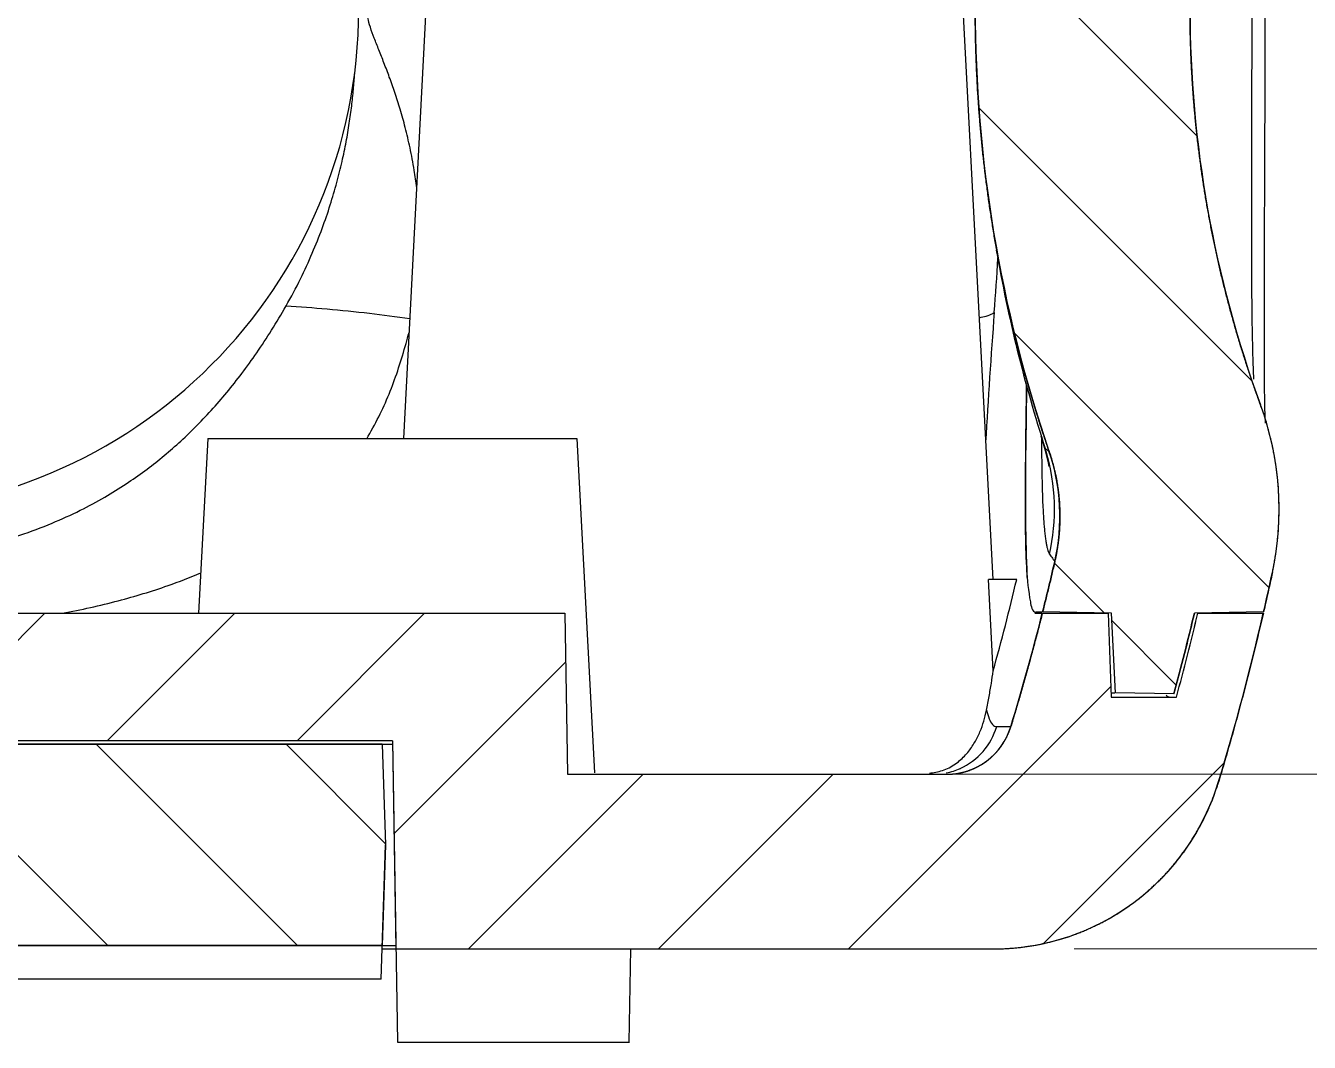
# Model space of a CAD drawing. Header units: millimetres. Extents: x 1786 to 4177, y -2705 to -1639.
# Drawn here: x 4022.61 to 4041.74, y -1692.61 to -1677.47 of the extents above; entities that cross this region are included whole.
import ezdxf

# ---------------------------------------------------------------- set-up
doc = ezdxf.new("R2010")
doc.units = ezdxf.units.MM
doc.layers.add('dim', color=3, linetype='Continuous', lineweight=9)
doc.styles.add('FFS', font='', dxfattribs={"width": 0.85})
doc.styles.get('FFS').set_extended_font_data('FangSong_GB2312')
doc.dimstyles.new('YanXiu', dxfattribs={"dimtxt": 2.5, "dimasz": 2.2, "dimexe": 1, "dimexo": 0.6, "dimgap": 0.66, "dimtad": 0, "dimzin": 9, "dimdsep": 46, "dimtxsty": 'FFS', "dimblk": 'CLOSEDBLANK', "dimcen": 0, "dimclrd": 256, "dimclre": 131, "dimclrt": 42, "dimazin": 2, "dimtfac": 1, "dimtofl": 0, "dimtmove": 0, "dimatfit": 3, "dimldrblk": 'CLOSEDBLANK', "dimfxl": 1, "dimlwd": 5, "dimlwe": 5, "dimarcsym": 0})
pattern_1 = [(315, (-183.5675, 143.179), (1.414214, 1.414214), [])]

# ---------------------------------------------------------------- blocks, each defined once
blk = doc.blocks.new('_ClosedBlank')
at = {"color": 0, "linetype": 'ByBlock', "lineweight": -2}
for p, q in [((-1, 0.1667), (0, 0)), ((-1, 0.1667), (-1, -0.1667)), ((0, 0), (-1, -0.1667))]:
    blk.add_line(p, q, dxfattribs=at)
blk = doc.blocks.new('*D158')
at = {"layer": 'Defpoints', "color": 0, "transparency": 16777216}
for p in [(4964.47, -1452.304), (4984.075, -1452.304), (4964.47, -1480.304)]:
    blk.add_point(p, dxfattribs=at)
at = {"layer": 'dim', "color": 131, "lineweight": 5, "transparency": 16777216}
for p, q in [((4965.67, -1452.304), (4985.275, -1452.304)), ((4965.67, -1480.304), (4985.275, -1480.304))]:
    blk.add_line(p, q, dxfattribs=at)
at = {"layer": 'dim', "lineweight": 5, "transparency": 16777216}
for p, q in [((4984.075, -1457.104), (4984.075, -1462.182)), ((4984.075, -1475.504), (4984.075, -1470.425))]:
    blk.add_line(p, q, dxfattribs=at)
at = {"layer": 'dim', "lineweight": 5, "transparency": 16777216, "xscale": 4.800000000000001, "yscale": 4.800000000000001, "zscale": 4.800000000000001}
for p, rotation in [((4984.075, -1452.304), 90), ((4984.075, -1480.304), 270)]:
    blk.add_blockref('_ClosedBlank', p, dxfattribs=dict(at, rotation=rotation))
at = {"layer": 'dim', "color": 42, "transparency": 16777216, "insert": (4984.075, -1466.304), "char_height": 6, "attachment_point": 5, "rotation": 90, "style": 'FFS'}
blk.add_mtext('28', dxfattribs=at)
blk = doc.blocks.new('*D142')
at = {"layer": 'Defpoints', "color": 0, "transparency": 16777216}
for p in [(4960.675, -1457.404), (4958.122, -1477.704), (4976.211, -1477.704)]:
    blk.add_point(p, dxfattribs=at)
at = {"layer": 'dim', "lineweight": 5, "transparency": 16777216}
for p, q in [((4976.211, -1453.404), (4976.211, -1449.404)), ((4976.211, -1481.704), (4976.211, -1485.704))]:
    blk.add_line(p, q, dxfattribs=at)
at = {"layer": 'dim', "color": 131, "lineweight": 5, "transparency": 16777216}
for p, q in [((4961.675, -1457.404), (4977.21, -1457.404)), ((4959.122, -1477.704), (4977.21, -1477.704))]:
    blk.add_line(p, q, dxfattribs=at)
at = {"layer": 'dim', "lineweight": 5, "transparency": 16777216, "xscale": 4, "yscale": 4, "zscale": 4}
for p, rotation in [((4976.211, -1457.404), 270), ((4976.211, -1477.704), 90)]:
    blk.add_blockref('_ClosedBlank', p, dxfattribs=dict(at, rotation=rotation))
at = {"layer": 'dim', "color": 42, "transparency": 16777216, "insert": (4976.211, -1467.554), "char_height": 5, "attachment_point": 5, "rotation": 90, "style": 'FFS'}
blk.add_mtext('20.3', dxfattribs=at)
blk = doc.blocks.new('*u201')
at = {"linetype": 'Continuous'}
h = blk.add_hatch(dxfattribs=at)
h.set_pattern_fill('DEFAULT__8', color=2, scale=2, angle=-45, style=0, pattern_type=0)
h.set_pattern_definition(pattern_1)
edge = h.paths.add_edge_path()
edge.add_spline(control_points=[(49.951, 230.37), (49.996, 230.175), (50.039, 229.979), (50.082, 229.783)], knot_values=[0, 0, 0, 0, 1, 1, 1, 1], weights=[1, 0.999981, 0.999981, 1], degree=3, periodic=0)
edge.add_spline(control_points=[(50.082, 229.783), (50.261, 228.945), (50.201, 228.09), (49.905, 227.285)], knot_values=[0, 0, 0, 0, 1, 1, 1, 1], weights=[1, 0.973678, 0.973678, 1], degree=3, periodic=0)
edge.add_spline(control_points=[(49.905, 215.491), (48.49, 219.339), (48.49, 223.438), (49.905, 227.285)], knot_values=[0, 0, 0, 0, 1, 1, 1, 1], weights=[1, 0.959022, 0.959022, 1], degree=3, periodic=0)
edge.add_spline(control_points=[(50.082, 212.994), (50.261, 213.832), (50.201, 214.687), (49.905, 215.491)], knot_values=[0, 0, 0, 0, 1, 1, 1, 1], weights=[1, 0.973678, 0.973678, 1], degree=3, periodic=0)
edge.add_spline(control_points=[(50.082, 212.994), (50.039, 212.797), (49.996, 212.602), (49.951, 212.406)], knot_values=[0, 0, 0, 0, 1, 1, 1, 1], weights=[1, 0.999981, 0.999981, 1], degree=3, periodic=0)
edge.add_line((49.951, 212.406), (48.92, 212.388))
edge.add_spline(control_points=[(48.92, 212.388), (48.824, 211.987), (48.723, 211.587), (48.615, 211.188)], knot_values=[0, 0, 0, 0, 1, 1, 1, 1], weights=[1, 0.999916, 0.999916, 1], degree=3, periodic=0)
edge.add_line((48.615, 211.188), (47.747, 211.203))
edge.add_line((47.747, 211.203), (47.685, 212.388))
edge.add_line((47.685, 212.388), (46.659, 212.406))
edge.add_spline(control_points=[(46.84, 213.158), (46.783, 212.907), (46.722, 212.656), (46.659, 212.406)], knot_values=[0, 0, 0, 0, 1, 1, 1, 1], weights=[1, 0.999963, 0.999963, 1], degree=3, periodic=0)
edge.add_spline(control_points=[(46.754, 214.803), (46.937, 214.27), (46.966, 213.708), (46.84, 213.158)], knot_values=[0, 0, 0, 0, 1, 1, 1, 1], weights=[1, 0.974387, 0.974387, 1], degree=3, periodic=0)
edge.add_spline(control_points=[(46.754, 214.803), (45.275, 219.111), (45.275, 223.666), (46.754, 227.973)], knot_values=[0, 0, 0, 0, 1, 1, 1, 1], weights=[1, 0.963889, 0.963889, 1], degree=3, periodic=0)
edge.add_spline(control_points=[(46.754, 227.973), (46.937, 228.506), (46.966, 229.069), (46.84, 229.618)], knot_values=[0, 0, 0, 0, 1, 1, 1, 1], weights=[1, 0.974387, 0.974387, 1], degree=3, periodic=0)
edge.add_spline(control_points=[(46.659, 230.37), (46.722, 230.12), (46.783, 229.87), (46.84, 229.618)], knot_values=[0, 0, 0, 0, 1, 1, 1, 1], weights=[1, 0.999963, 0.999963, 1], degree=3, periodic=0)
edge.add_line((47.685, 230.388), (46.659, 230.37))
edge.add_line((47.747, 231.573), (47.685, 230.388))
edge.add_line((48.615, 231.588), (47.747, 231.573))
edge.add_spline(control_points=[(48.615, 231.588), (48.723, 231.19), (48.824, 230.79), (48.92, 230.388)], knot_values=[0, 0, 0, 0, 1, 1, 1, 1], weights=[1, 0.999916, 0.999916, 1], degree=3, periodic=0)
edge.add_line((49.951, 230.37), (48.92, 230.388))
h = blk.add_hatch(dxfattribs=at)
h.set_pattern_fill('DEFAULT__9', color=2, scale=2, angle=45, style=0, pattern_type=0)
h.set_pattern_definition([(45, (-186.396, 143.179), (-1.414214, 1.414214), [])])
edge = h.paths.add_edge_path()
edge.add_line((-21.985, 207.388), (-13.082, 207.388))
edge.add_spline(control_points=[(-21.985, 207.388), (-23.589, 207.388), (-24.875, 208.345), (-25.337, 209.881)], knot_values=[0, 0, 0, 0, 1, 1, 1, 1], weights=[1, 0.868262, 0.868262, 1], degree=3, periodic=0)
edge.add_spline(control_points=[(-26.002, 212.388), (-25.807, 211.546), (-25.586, 210.71), (-25.337, 209.881)], knot_values=[0, 0, 0, 0, 1, 1, 1, 1], weights=[1, 0.99965, 0.99965, 1], degree=3, periodic=0)
edge.add_line((-26.002, 212.388), (-25.026, 212.388))
edge.add_spline(control_points=[(-24.708, 211.138), (-24.821, 211.553), (-24.927, 211.97), (-25.026, 212.388)], knot_values=[0, 0, 0, 0, 1, 1, 1, 1], weights=[1, 0.999909, 0.999909, 1], degree=3, periodic=0)
edge.add_line((-23.734, 211.138), (-24.708, 211.138))
edge.add_line((-23.691, 212.388), (-23.734, 211.138))
edge.add_line((-23.691, 212.388), (-22.71, 212.388))
edge.add_spline(control_points=[(-22.71, 212.388), (-22.567, 211.821), (-22.411, 211.258), (-22.241, 210.698)], knot_values=[0, 0, 0, 0, 1, 1, 1, 1], weights=[1, 0.999811, 0.999811, 1], degree=3, periodic=0)
edge.add_spline(control_points=[(-21.284, 209.988), (-21.741, 209.988), (-22.108, 210.261), (-22.241, 210.698)], knot_values=[0, 0, 0, 0, 1, 1, 1, 1], weights=[1, 0.86885, 0.86885, 1], degree=3, periodic=0)
edge.add_line((-21.284, 209.988), (-15.637, 209.988))
edge.add_line((-15.595, 212.388), (-15.637, 209.988))
edge.add_line((-15.595, 212.388), (39.54, 212.388))
edge.add_line((39.54, 212.388), (39.581, 209.988))
edge.add_line((39.581, 209.988), (45.228, 209.988))
edge.add_spline(control_points=[(45.228, 209.988), (45.685, 209.988), (46.053, 210.261), (46.185, 210.698)], knot_values=[0, 0, 0, 0, 1, 1, 1, 1], weights=[1, 0.86885, 0.86885, 1], degree=3, periodic=0)
edge.add_spline(control_points=[(46.655, 212.388), (46.512, 211.821), (46.355, 211.258), (46.185, 210.698)], knot_values=[0, 0, 0, 0, 1, 1, 1, 1], weights=[1, 0.999811, 0.999811, 1], degree=3, periodic=0)
edge.add_line((46.655, 212.388), (47.635, 212.388))
edge.add_line((47.635, 212.388), (47.679, 211.138))
edge.add_line((47.679, 211.138), (48.653, 211.138))
edge.add_spline(control_points=[(48.653, 211.138), (48.766, 211.553), (48.872, 211.97), (48.971, 212.388)], knot_values=[0, 0, 0, 0, 1, 1, 1, 1], weights=[1, 0.999909, 0.999909, 1], degree=3, periodic=0)
edge.add_line((48.971, 212.388), (49.947, 212.388))
edge.add_spline(control_points=[(49.947, 212.388), (49.752, 211.546), (49.53, 210.71), (49.282, 209.881)], knot_values=[0, 0, 0, 0, 1, 1, 1, 1], weights=[1, 0.99965, 0.99965, 1], degree=3, periodic=0)
edge.add_spline(control_points=[(45.929, 207.388), (47.533, 207.388), (48.82, 208.345), (49.282, 209.881)], knot_values=[0, 0, 0, 0, 1, 1, 1, 1], weights=[1, 0.868262, 0.868262, 1], degree=3, periodic=0)
edge.add_line((37.026, 207.388), (45.929, 207.388))
edge.add_line((36.972, 210.488), (37.026, 207.388))
edge.add_line((36.972, 210.488), (-13.028, 210.488))
edge.add_line((-13.028, 210.488), (-13.082, 207.388))
h = blk.add_hatch(dxfattribs=at)
h.set_pattern_fill('DEFAULT__6', color=2, scale=2, angle=-45, style=0, pattern_type=0)
h.set_pattern_definition(pattern_1)
edge = h.paths.add_edge_path()
edge.add_line((36.82, 210.438), (27.025, 210.438))
edge.add_line((36.82, 210.438), (36.872, 208.938))
edge.add_line((36.872, 208.938), (36.82, 207.438))
edge.add_line((36.82, 207.438), (27.025, 207.438))
edge.add_line((27.025, 207.438), (26.972, 208.938))
edge.add_line((26.972, 208.938), (27.025, 210.438))
edge = h.paths.add_edge_path()
edge.add_line((-3.08, 210.438), (-12.875, 210.438))
edge.add_line((-3.028, 208.938), (-3.08, 210.438))
edge.add_line((-3.08, 207.438), (-3.028, 208.938))
edge.add_line((-3.08, 207.438), (-12.875, 207.438))
edge.add_line((-12.928, 208.938), (-12.875, 207.438))
edge.add_line((-12.875, 210.438), (-12.928, 208.938))
at = {"color": 7, "linetype": 'Continuous'}
for p, q in [((37.472, 221.388), (37.137, 214.988)), ((45.472, 221.388), (45.918, 212.888)), ((49.774, 221.39), (49.774, 220.888)), ((49.977, 215.219), (49.971, 215.452)), ((34.222, 214.988), (34.086, 212.388)), ((34.222, 214.988), (39.722, 214.988)), ((39.722, 214.988), (39.983, 210.009)), ((46.409, 214.966), (46.408, 214.884)), ((46.632, 215.027), (46.677, 214.882)), ((46.403, 214.886), (46.403, 214.844)), ((46.408, 214.884), (46.407, 214.842)), ((46.677, 214.882), (46.698, 214.812)), ((46.698, 214.812), (46.741, 214.629)), ((46.741, 214.629), (46.75, 214.572)), ((46.273, 212.888), (45.854, 212.888)), ((45.922, 211.527), (45.854, 212.888)), ((-15.595, 212.388), (39.54, 212.388)), ((-15.595, 212.388), (39.54, 212.388)), ((39.54, 212.388), (39.581, 209.988)), ((39.54, 212.388), (39.581, 209.988)), ((46.552, 212.388), (47.635, 212.388)), ((46.556, 212.406), (46.564, 212.406)), ((46.564, 212.406), (46.649, 212.406)), ((46.655, 212.388), (47.635, 212.388)), ((47.685, 212.388), (46.659, 212.406)), ((47.685, 212.388), (46.659, 212.406)), ((47.635, 212.388), (47.679, 211.138)), ((47.635, 212.388), (47.679, 211.138)), ((47.747, 211.203), (47.685, 212.388)), ((47.747, 211.203), (47.685, 212.388)), ((49.951, 212.406), (48.92, 212.388)), ((49.951, 212.406), (48.92, 212.388)), ((48.971, 212.388), (49.947, 212.388)), ((48.971, 212.388), (49.947, 212.388)), ((47.677, 211.203), (47.737, 211.203)), ((47.679, 211.138), (48.653, 211.138)), ((47.679, 211.138), (48.653, 211.138)), ((48.615, 211.188), (47.747, 211.203)), ((48.615, 211.188), (47.747, 211.203)), ((45.975, 210.698), (46.185, 210.698)), ((36.972, 210.488), (-13.028, 210.488)), ((36.972, 210.488), (-13.028, 210.488)), ((-13.028, 210.438), (36.972, 210.438)), ((36.82, 210.438), (27.025, 210.438)), ((36.82, 210.438), (36.872, 208.938)), ((36.82, 210.438), (36.872, 208.938)), ((36.972, 210.488), (37.026, 207.388)), ((36.972, 210.488), (37.051, 205.997)), ((39.581, 209.988), (45.228, 209.988)), ((39.581, 209.988), (45.228, 209.988)), ((36.803, 206.938), (36.872, 208.938)), ((36.872, 208.938), (36.82, 207.438)), ((-13.082, 207.438), (37.026, 207.438)), ((36.82, 207.438), (27.025, 207.438)), ((36.82, 207.388), (45.929, 207.388)), ((37.026, 207.388), (45.929, 207.388)), ((40.502, 205.997), (40.526, 207.388)), ((36.803, 206.938), (27.042, 206.938)), ((37.05, 205.997), (40.503, 205.997))]:
    blk.add_line(p, q, dxfattribs=at)
for points in [[(49.964, 217.641), (49.971, 219.237), (49.974, 220.126), (49.975, 221.047), (49.975, 221.976), (49.973, 222.886), (49.963, 225.286)], [(49.971, 215.452), (49.965, 215.859), (49.962, 216.363), (49.962, 216.958), (49.964, 217.641)]]:
    blk.add_lwpolyline(points, dxfattribs=at)
for centre, radius, start, end in [((65.938, 221.388), 20.283, 161.0555, 198.9445), ((65.938, 221.388), 17.083, 159.8066, 200.1934), ((28.972, 221.388), 7.5, 270, 0), ((-12.995, 221.298), 59.1, 355.70103, 356.48589), ((67.801, 221.617), 22.165, 189.9328, 197.8021), ((147.603, 209.151), 101.957, 175.65925, 176.74828), ((61.063, 216.485), 11.278, 182.1954, 183.1037), ((260.173, 212.469), 213.783, 179.11199, 179.35215), ((414.287, 210.359), 367.907, 179.15806, 179.28253), ((45.682, 213.938), 4.5, 347.8853, 20.1934), ((91.821, 215.253), 45.181, 180.3202, 180.6968), ((43.863, 213.941), 2.973, 16.6794, 17.6139), ((43.846, 213.936), 2.991, 347.0638, 16.6778), ((43.916, 213.829), 3, 347.0772, 18.9445), ((78.695, 215.093), 32.053, 180.6958, 181.1386), ((10.972, 221.388), 36.8, 345.8726, 347.0772), ((10.776, 221.306), 36.481, 344.452, 346.6595), ((10.972, 221.388), 40, 347.0236, 347.8853), ((10.972, 221.388), 36.8, 343.1119, 345.8439), ((10.972, 221.388), 39, 344.8386, 346.6576), ((10.972, 221.388), 39.05, 344.7825, 346.675), ((10.972, 221.388), 40, 343.2814, 346.9971), ((45.228, 210.988), 1, 270, 343.1119), ((44.926, 210.735), 0.73, 273.9217, 277.0576), ((44.923, 210.76), 0.755, 277.1004, 292.8434), ((45.02, 210.991), 1.003, 281.7257, 294.3345), ((45.929, 210.888), 3.5, 270, 343.2814)]:
    blk.add_arc(centre, radius, start, end, dxfattribs=at)
for points, start_tangent, end_tangent in [([(46.754, 214.803), (46.721, 214.901), (46.688, 214.998), (46.656, 215.096), (46.624, 215.195), (46.593, 215.293), (46.562, 215.392), (46.531, 215.49), (46.502, 215.59), (46.472, 215.689), (46.443, 215.789), (46.415, 215.888), (46.387, 215.988), (46.36, 216.088), (46.333, 216.189), (46.306, 216.29), (46.28, 216.39), (46.255, 216.491), (46.23, 216.593), (46.206, 216.694), (46.182, 216.796), (46.159, 216.897), (46.136, 216.999), (46.113, 217.101), (46.091, 217.204), (46.07, 217.306), (46.049, 217.409), (46.029, 217.511), (46.009, 217.614), (45.99, 217.717), (45.971, 217.821), (45.953, 217.924), (45.935, 218.028), (45.918, 218.131), (45.902, 218.235), (45.886, 218.339), (45.87, 218.443), (45.855, 218.547), (45.841, 218.651), (45.827, 218.756), (45.813, 218.86), (45.8, 218.965), (45.788, 219.069), (45.776, 219.174), (45.765, 219.279), (45.754, 219.384), (45.744, 219.489), (45.735, 219.594), (45.726, 219.699), (45.717, 219.804), (45.709, 219.91), (45.702, 220.015), (45.695, 220.12), (45.688, 220.226), (45.683, 220.331), (45.677, 220.437), (45.673, 220.543), (45.669, 220.648), (45.665, 220.754), (45.662, 220.86), (45.659, 220.965), (45.658, 221.071), (45.656, 221.177), (45.655, 221.283), (45.655, 221.388), (45.655, 221.494), (45.656, 221.6), (45.658, 221.706), (45.659, 221.811), (45.662, 221.917), (45.665, 222.023), (45.669, 222.128), (45.673, 222.234), (45.677, 222.34), (45.683, 222.445), (45.688, 222.551), (45.695, 222.656), (45.702, 222.762), (45.709, 222.867), (45.717, 222.972), (45.726, 223.077), (45.735, 223.183), (45.744, 223.288), (45.754, 223.393), (45.765, 223.498), (45.776, 223.603), (45.788, 223.707), (45.8, 223.812), (45.813, 223.917), (45.827, 224.021), (45.841, 224.125), (45.855, 224.23), (45.87, 224.334), (45.886, 224.438), (45.902, 224.542), (45.918, 224.645), (45.935, 224.749), (45.953, 224.853), (45.971, 224.956), (45.99, 225.059), (46.009, 225.162), (46.029, 225.265), (46.049, 225.368), (46.07, 225.471), (46.091, 225.573), (46.113, 225.675), (46.136, 225.777), (46.159, 225.879), (46.182, 225.981), (46.206, 226.083), (46.23, 226.184), (46.255, 226.285), (46.28, 226.386), (46.306, 226.487), (46.333, 226.588), (46.36, 226.688), (46.387, 226.788), (46.415, 226.888), (46.443, 226.988), (46.472, 227.088), (46.502, 227.187), (46.531, 227.286), (46.562, 227.385), (46.593, 227.484), (46.624, 227.582), (46.656, 227.68), (46.688, 227.778), (46.721, 227.876), (46.754, 227.973)], (-0.324652, 0.945833), (0.324652, 0.945833)), ([(49.905, 215.491), (49.874, 215.578), (49.842, 215.665), (49.812, 215.752), (49.781, 215.839), (49.752, 215.927), (49.722, 216.015), (49.693, 216.103), (49.665, 216.191), (49.637, 216.28), (49.609, 216.368), (49.582, 216.457), (49.556, 216.546), (49.529, 216.636), (49.504, 216.725), (49.479, 216.815), (49.454, 216.905), (49.43, 216.996), (49.406, 217.086), (49.382, 217.177), (49.36, 217.267), (49.337, 217.358), (49.315, 217.45), (49.294, 217.541), (49.273, 217.632), (49.253, 217.724), (49.233, 217.816), (49.213, 217.908), (49.194, 218), (49.176, 218.092), (49.158, 218.185), (49.141, 218.277), (49.124, 218.37), (49.107, 218.463), (49.091, 218.556), (49.076, 218.649), (49.061, 218.743), (49.047, 218.836), (49.033, 218.93), (49.02, 219.023), (49.007, 219.117), (48.994, 219.211), (48.983, 219.305), (48.971, 219.399), (48.961, 219.493), (48.95, 219.587), (48.941, 219.681), (48.931, 219.776), (48.923, 219.87), (48.914, 219.965), (48.907, 220.059), (48.9, 220.154), (48.893, 220.249), (48.887, 220.344), (48.882, 220.438), (48.876, 220.533), (48.872, 220.628), (48.868, 220.723), (48.865, 220.818), (48.862, 220.913), (48.859, 221.008), (48.857, 221.103), (48.856, 221.198), (48.855, 221.293), (48.855, 221.388), (48.855, 221.483), (48.856, 221.578), (48.857, 221.673), (48.859, 221.769), (48.862, 221.864), (48.865, 221.959), (48.868, 222.054), (48.872, 222.148), (48.876, 222.243), (48.882, 222.338), (48.887, 222.433), (48.893, 222.528), (48.9, 222.623), (48.907, 222.717), (48.914, 222.812), (48.923, 222.906), (48.931, 223.001), (48.941, 223.095), (48.95, 223.189), (48.961, 223.284), (48.971, 223.378), (48.983, 223.472), (48.994, 223.566), (49.007, 223.66), (49.02, 223.753), (49.033, 223.847), (49.047, 223.941), (49.061, 224.034), (49.076, 224.127), (49.091, 224.22), (49.107, 224.313), (49.124, 224.406), (49.141, 224.499), (49.158, 224.592), (49.176, 224.684), (49.194, 224.777), (49.213, 224.869), (49.233, 224.961), (49.253, 225.053), (49.273, 225.144), (49.294, 225.236), (49.315, 225.327), (49.337, 225.418), (49.36, 225.509), (49.382, 225.6), (49.406, 225.691), (49.43, 225.781), (49.454, 225.871), (49.479, 225.961), (49.504, 226.051), (49.529, 226.141), (49.556, 226.23), (49.582, 226.319), (49.609, 226.408), (49.637, 226.497), (49.665, 226.586), (49.693, 226.674), (49.722, 226.762), (49.752, 226.85), (49.781, 226.937), (49.812, 227.025), (49.842, 227.112), (49.874, 227.199), (49.905, 227.285)], (-0.345189, 0.938533), (0.345189, 0.938533)), ([(37.335, 218.725), (37.298, 218.986), (37.235, 219.319), (37.164, 219.621), (37.087, 219.894), (37.008, 220.143), (36.927, 220.373), (36.847, 220.585), (36.771, 220.778), (36.702, 220.954), (36.645, 221.114), (36.607, 221.259), (36.594, 221.388)], (-0.121972, 0.992534), (0.000655, 1)), ([(49.774, 220.888), (49.773, 220.462), (49.772, 219.632), (49.771, 218.939), (49.77, 218.352), (49.77, 217.855), (49.771, 217.439), (49.773, 217.091), (49.776, 216.801), (49.78, 216.559), (49.784, 216.358), (49.788, 216.191), (49.793, 216.053)], (-0.000598, -1), (0.039079, -0.999236)), ([(35.389, 216.964), (35.604, 217.368), (35.78, 217.752), (35.927, 218.119), (36.047, 218.47), (36.145, 218.803), (36.223, 219.117), (36.284, 219.41), (36.331, 219.685), (36.366, 219.943), (36.392, 220.189), (36.41, 220.42)], (0.494892, 0.868955), (0.062132, 0.998068)), ([(34.035, 215.157), (34.274, 215.408), (34.505, 215.675), (34.73, 215.959), (34.951, 216.265), (35.173, 216.602), (35.389, 216.964)], (0.707256, 0.706957), (0.494859, 0.868973)), ([(35.389, 216.964), (35.999, 216.92), (36.631, 216.855), (37.231, 216.776)], (0.998476, -0.055186), (0.989584, -0.14396)), ([(45.713, 216.791), (45.742, 216.796), (45.938, 216.868)], (0.987099, 0.160109), (0.77882, 0.627247)), ([(36.59, 214.987), (36.612, 215.024), (36.79, 215.355), (36.94, 215.694), (37.066, 216.042), (37.176, 216.405), (37.221, 216.568)], (0.519293, 0.854596), (0.259082, 0.965855)), ([(50.082, 212.994), (50.09, 213.032), (50.097, 213.07), (50.105, 213.109), (50.112, 213.147), (50.119, 213.186), (50.125, 213.225), (50.131, 213.264), (50.137, 213.303), (50.142, 213.342), (50.147, 213.381), (50.152, 213.421), (50.156, 213.46), (50.16, 213.499), (50.164, 213.539), (50.167, 213.578), (50.17, 213.618), (50.173, 213.658), (50.175, 213.697), (50.177, 213.737), (50.179, 213.777), (50.18, 213.817), (50.181, 213.856), (50.182, 213.896), (50.182, 213.936), (50.182, 213.976), (50.181, 214.016), (50.18, 214.056), (50.179, 214.096), (50.177, 214.135), (50.175, 214.175), (50.173, 214.215), (50.171, 214.255), (50.168, 214.295), (50.164, 214.335), (50.161, 214.374), (50.156, 214.414), (50.152, 214.454), (50.147, 214.493), (50.142, 214.533), (50.137, 214.572), (50.131, 214.612), (50.125, 214.651), (50.118, 214.69), (50.112, 214.73), (50.104, 214.769), (50.097, 214.808), (50.089, 214.847), (50.081, 214.886), (50.072, 214.924), (50.063, 214.963), (50.054, 215.002), (50.045, 215.04), (50.035, 215.078), (50.025, 215.117), (50.014, 215.155), (50.003, 215.193), (49.992, 215.231), (49.981, 215.268), (49.969, 215.306), (49.957, 215.343), (49.944, 215.38), (49.932, 215.418), (49.918, 215.455), (49.905, 215.491)], (0.209869, 0.97773), (-0.345189, 0.938533)), ([(30.258, 213.265), (30.879, 213.392), (31.424, 213.55), (31.903, 213.729), (32.323, 213.92), (32.69, 214.118), (33.007, 214.315), (33.286, 214.51), (33.542, 214.71), (33.79, 214.924), (34.035, 215.157)], (0.987043, 0.160457), (0.707256, 0.706957)), ([(46.403, 214.844), (46.401, 214.593), (46.399, 213.821), (46.411, 213.204), (46.428, 212.898)], (-0.010058, -0.999949), (0.070939, -0.997481)), ([(46.407, 214.842), (46.404, 213.858), (46.423, 213.046)], (-0.011769, -0.999931), (0.041643, -0.999133)), ([(46.677, 214.882), (46.68, 214.874), (46.689, 214.853), (46.698, 214.841)], (0.298843, -0.954302), (0.737255, -0.675614)), ([(46.697, 214.841), (46.729, 214.82), (46.748, 214.807)], (0.84566, -0.533722), (0.829217, -0.558926)), ([(46.754, 214.803), (46.762, 214.779), (46.77, 214.754), (46.778, 214.73), (46.786, 214.705), (46.793, 214.68), (46.8, 214.656), (46.807, 214.631), (46.814, 214.606), (46.821, 214.58), (46.827, 214.555), (46.833, 214.53), (46.839, 214.505), (46.845, 214.479), (46.851, 214.454), (46.856, 214.428), (46.861, 214.403), (46.866, 214.377), (46.871, 214.351), (46.875, 214.325), (46.879, 214.3), (46.883, 214.274), (46.887, 214.248), (46.89, 214.222), (46.894, 214.196), (46.897, 214.17), (46.9, 214.144), (46.902, 214.118), (46.905, 214.092), (46.907, 214.065), (46.909, 214.039), (46.911, 214.013), (46.912, 213.987), (46.913, 213.961), (46.914, 213.934), (46.915, 213.908), (46.916, 213.882), (46.916, 213.856), (46.916, 213.83), (46.916, 213.803), (46.916, 213.777), (46.915, 213.751), (46.914, 213.725), (46.913, 213.699), (46.912, 213.672), (46.911, 213.646), (46.909, 213.62), (46.907, 213.594), (46.905, 213.568), (46.902, 213.542), (46.9, 213.516), (46.897, 213.49), (46.894, 213.464), (46.891, 213.439), (46.887, 213.413), (46.883, 213.387), (46.88, 213.361), (46.875, 213.336), (46.871, 213.31), (46.866, 213.285), (46.862, 213.259), (46.857, 213.234), (46.851, 213.209), (46.846, 213.184), (46.84, 213.158)], (0.324652, -0.945833), (-0.223639, -0.974672)), ([(46.648, 214.456), (46.653, 214.249), (46.658, 214.075), (46.665, 213.929), (46.672, 213.809), (46.679, 213.711), (46.687, 213.623), (46.695, 213.543), (46.705, 213.472)], (0.020084, -0.999798), (0.146977, -0.98914)), ([(46.705, 213.472), (46.715, 213.412), (46.725, 213.361), (46.737, 213.32), (46.749, 213.289), (46.762, 213.266)], (0.146977, -0.98914), (0.594205, -0.804314)), ([(46.762, 213.266), (46.805, 213.207), (46.832, 213.171), (46.841, 213.16)], (0.595603, -0.803279), (0.60061, -0.799542)), ([(46.423, 213.046), (46.476, 212.556)], (0.041643, -0.999133), (0.178352, -0.983967)), ([(46.84, 213.158), (46.797, 212.97), (46.752, 212.782), (46.706, 212.594), (46.659, 212.406)], (-0.223639, -0.974672), (-0.244079, -0.969755)), ([(32.057, 212.387), (32.889, 212.574), (33.63, 212.799), (34.12, 212.987)], (0.98275, 0.18494), (0.921226, 0.389029)), ([(50.082, 212.994), (50.017, 212.7), (49.951, 212.406)], (-0.209869, -0.97773), (-0.22455, -0.974463)), ([(46.476, 212.556), (46.556, 212.405)], (0.178352, -0.983967), (0.997337, 0.072933)), ([(46.655, 212.388), (46.601, 212.176), (46.545, 211.964), (46.488, 211.752), (46.43, 211.54), (46.371, 211.329), (46.31, 211.118), (46.248, 210.908), (46.185, 210.698)], (-0.244565, -0.969633), (-0.290503, -0.956874)), ([(46.544, 212.389), (46.552, 212.388)], (0.97796, -0.208791), (1, 0)), ([(48.92, 212.388), (48.884, 212.238), (48.847, 212.087), (48.81, 211.937), (48.772, 211.787), (48.734, 211.637), (48.695, 211.487), (48.655, 211.338), (48.615, 211.188)], (-0.230769, -0.973009), (-0.261538, -0.965193)), ([(48.653, 211.138), (48.695, 211.294), (48.736, 211.45), (48.777, 211.606), (48.817, 211.762), (48.857, 211.918), (48.895, 212.075), (48.934, 212.232), (48.971, 212.388)], (0.262484, 0.964936), (0.230474, 0.973079)), ([(49.947, 212.388), (49.91, 212.23), (49.872, 212.073), (49.834, 211.915), (49.796, 211.758), (49.756, 211.6), (49.716, 211.443), (49.676, 211.286), (49.634, 211.13), (49.593, 210.973), (49.55, 210.816), (49.507, 210.66), (49.463, 210.504), (49.419, 210.348), (49.374, 210.192), (49.328, 210.037), (49.282, 209.881)], (-0.225, -0.974359), (-0.287671, -0.957729)), ([(45.823, 210.943), (45.862, 211.148), (45.895, 211.343), (45.922, 211.527)], (0.193516, 0.981097), (0.135815, 0.990734)), ([(48.5, 211.169), (48.554, 211.138)], (0.549394, -0.835563), (1, 0)), ([(45.544, 210.315), (45.648, 210.465), (45.726, 210.62), (45.782, 210.779), (45.823, 210.943)], (0.636107, 0.771601), (0.193515, 0.981097)), ([(45.823, 210.943), (45.862, 210.817), (45.912, 210.73), (45.975, 210.698)], (0.23839, -0.971169), (1, -0.000996)), ([(45.228, 209.988), (45.238, 209.988), (45.247, 209.988), (45.256, 209.989), (45.266, 209.989), (45.275, 209.989), (45.285, 209.99), (45.294, 209.99), (45.304, 209.991), (45.313, 209.992), (45.323, 209.993), (45.332, 209.994), (45.342, 209.995), (45.351, 209.996), (45.361, 209.997), (45.371, 209.998), (45.38, 210), (45.39, 210.001), (45.399, 210.003), (45.409, 210.005), (45.419, 210.007), (45.428, 210.009), (45.438, 210.011), (45.448, 210.013), (45.457, 210.015), (45.467, 210.017), (45.477, 210.02), (45.486, 210.022), (45.496, 210.025), (45.505, 210.027), (45.515, 210.03), (45.525, 210.033), (45.534, 210.036), (45.544, 210.039), (45.553, 210.043), (45.563, 210.046), (45.572, 210.049), (45.582, 210.053), (45.591, 210.056), (45.601, 210.06), (45.61, 210.064), (45.619, 210.068), (45.629, 210.072), (45.638, 210.076), (45.647, 210.08), (45.657, 210.085), (45.666, 210.089), (45.675, 210.094), (45.684, 210.098), (45.693, 210.103), (45.702, 210.108), (45.711, 210.113), (45.72, 210.118), (45.729, 210.123), (45.738, 210.128), (45.747, 210.133), (45.756, 210.139), (45.765, 210.144), (45.773, 210.15), (45.782, 210.155), (45.79, 210.161), (45.799, 210.167), (45.807, 210.173), (45.816, 210.179), (45.824, 210.185), (45.832, 210.191), (45.841, 210.198), (45.849, 210.204), (45.857, 210.21), (45.865, 210.217), (45.873, 210.223), (45.88, 210.23), (45.888, 210.237), (45.896, 210.244), (45.904, 210.251), (45.911, 210.258), (45.919, 210.265), (45.926, 210.272), (45.933, 210.279), (45.941, 210.286), (45.948, 210.294), (45.955, 210.301), (45.962, 210.308), (45.969, 210.316), (45.976, 210.324), (45.982, 210.331), (45.989, 210.339), (45.996, 210.347), (46.002, 210.355), (46.008, 210.363), (46.015, 210.37), (46.021, 210.378), (46.027, 210.387), (46.033, 210.395), (46.039, 210.403), (46.045, 210.411), (46.051, 210.419), (46.056, 210.427), (46.062, 210.436), (46.067, 210.444), (46.073, 210.453), (46.078, 210.461), (46.083, 210.47), (46.088, 210.478), (46.093, 210.487), (46.098, 210.495), (46.103, 210.504), (46.108, 210.512), (46.113, 210.521), (46.117, 210.53), (46.122, 210.538), (46.126, 210.547), (46.13, 210.556), (46.134, 210.565), (46.138, 210.574), (46.142, 210.582), (46.146, 210.591), (46.15, 210.6), (46.154, 210.609), (46.157, 210.618), (46.161, 210.627), (46.164, 210.636), (46.167, 210.644), (46.171, 210.653), (46.174, 210.662), (46.177, 210.671), (46.18, 210.68), (46.183, 210.689), (46.185, 210.698)], (1, 0), (0.290503, 0.956874)), ([(45.433, 210.077), (45.771, 210.329), (45.975, 210.698)], (0.910837, 0.412767), (0.28956, 0.95716)), ([(45.216, 210.064), (45.404, 210.176), (45.544, 210.315)], (0.921556, 0.388244), (0.636107, 0.771601)), ([(45.929, 207.388), (45.962, 207.388), (45.995, 207.389), (46.028, 207.39), (46.061, 207.391), (46.094, 207.392), (46.127, 207.394), (46.16, 207.396), (46.193, 207.398), (46.227, 207.401), (46.26, 207.404), (46.294, 207.407), (46.327, 207.411), (46.361, 207.415), (46.394, 207.419), (46.428, 207.424), (46.462, 207.429), (46.495, 207.434), (46.529, 207.44), (46.563, 207.446), (46.597, 207.453), (46.631, 207.459), (46.664, 207.466), (46.698, 207.474), (46.732, 207.482), (46.766, 207.49), (46.8, 207.498), (46.833, 207.507), (46.867, 207.516), (46.901, 207.526), (46.935, 207.536), (46.968, 207.546), (47.002, 207.557), (47.035, 207.568), (47.069, 207.579), (47.102, 207.591), (47.135, 207.603), (47.169, 207.615), (47.202, 207.628), (47.235, 207.641), (47.268, 207.654), (47.301, 207.668), (47.334, 207.682), (47.366, 207.697), (47.399, 207.712), (47.431, 207.727), (47.464, 207.743), (47.496, 207.758), (47.528, 207.775), (47.56, 207.791), (47.592, 207.808), (47.623, 207.826), (47.655, 207.843), (47.686, 207.861), (47.717, 207.879), (47.748, 207.898), (47.779, 207.917), (47.81, 207.936), (47.84, 207.956), (47.87, 207.976), (47.9, 207.996), (47.93, 208.016), (47.96, 208.037), (47.989, 208.058), (48.018, 208.08), (48.047, 208.102), (48.076, 208.124), (48.104, 208.146), (48.133, 208.169), (48.161, 208.192), (48.188, 208.215), (48.216, 208.238), (48.243, 208.262), (48.27, 208.286), (48.297, 208.31), (48.323, 208.335), (48.35, 208.36), (48.375, 208.385), (48.401, 208.41), (48.427, 208.436), (48.452, 208.462), (48.476, 208.488), (48.501, 208.514), (48.525, 208.54), (48.549, 208.567), (48.573, 208.594), (48.596, 208.621), (48.619, 208.649), (48.642, 208.676), (48.664, 208.704), (48.686, 208.732), (48.708, 208.76), (48.729, 208.788), (48.75, 208.817), (48.771, 208.845), (48.792, 208.874), (48.812, 208.903), (48.832, 208.932), (48.851, 208.961), (48.87, 208.991), (48.889, 209.02), (48.908, 209.05), (48.926, 209.08), (48.944, 209.11), (48.961, 209.14), (48.978, 209.17), (48.995, 209.2), (49.012, 209.23), (49.028, 209.261), (49.044, 209.291), (49.059, 209.322), (49.075, 209.353), (49.089, 209.383), (49.104, 209.414), (49.118, 209.445), (49.132, 209.476), (49.145, 209.507), (49.159, 209.538), (49.171, 209.569), (49.184, 209.6), (49.196, 209.632), (49.208, 209.663), (49.219, 209.694), (49.231, 209.725), (49.241, 209.756), (49.252, 209.788), (49.262, 209.819), (49.272, 209.85), (49.282, 209.881)], (1, 0), (0.287671, 0.957729))]:
    blk.add_spline(points, degree=3, dxfattribs=dict(at, start_tangent=start_tangent, end_tangent=end_tangent))
at = {"layer": 'dim'}
dim = blk.add_linear_dim(base=(57.67, 209.988), p1=(42.135, 230.288), p2=(39.581, 209.988), angle=90, dimstyle='YanXiu', override={"dimtxt": 5, "dimasz": 4, "dimexe": 0.9995, "dimexo": 0.9995, "dimgap": 0.9995}, dxfattribs=at)
dim.commit()
dim.dimension.update_dxf_attribs({"geometry": '*D142', "text_midpoint": (57.67, 220.138), "dimtype": 128, "insert": (-4918.541, 1687.692)})
dim = blk.add_linear_dim(base=(65.535, 235.388), p1=(45.929, 207.388), p2=(45.929, 235.388), angle=90, dimstyle='YanXiu', override={"dimtxt": 6, "dimasz": 4.8, "dimexe": 1.1994, "dimexo": 1.1994, "dimgap": 1.1994, "dimzin": 8}, dxfattribs=at)
dim.commit()
dim.dimension.update_dxf_attribs({"geometry": '*D158', "text_midpoint": (65.535, 221.388), "insert": (-4918.541, 1687.692)})

msp = doc.modelspace()

# ---------------------------------------------------------------- block references
msp.add_blockref('*u201', (3991.104, -1898.608))

doc.saveas('drawing.dxf')
